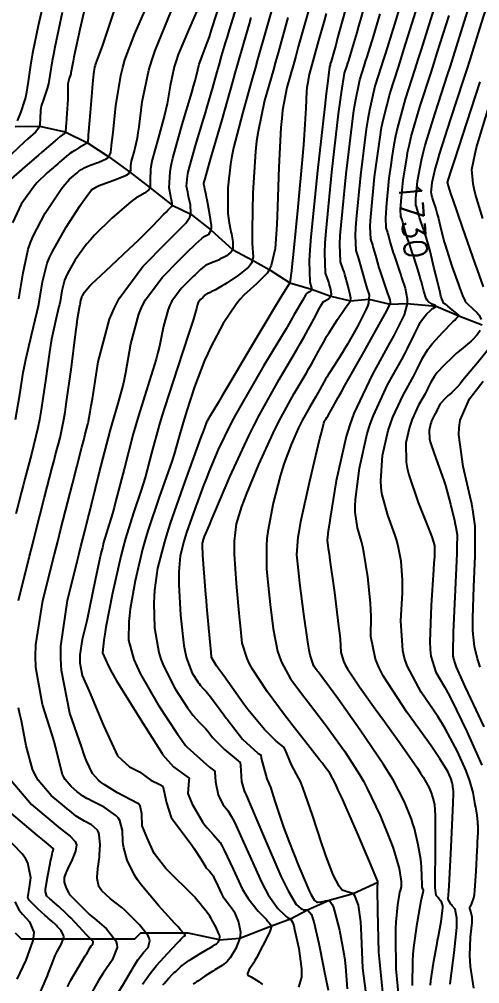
# Model space of a CAD drawing. Header units: metres. Extents: x 837117 to 838479, y 1189012 to 1191015.
# Drawn here: x 838008.6 to 838085.9, y 1190165.6 to 1190327.7 of the extents above; entities that cross this region are included whole.
import ezdxf

# ---------------------------------------------------------------- set-up
doc = ezdxf.new("R2010")
doc.units = ezdxf.units.M
doc.header["$LTSCALE"] = 0.3
for name, color, linetype in [('COTAS 10', 1, 'Continuous'), ('COTAS INT', 252, 'Continuous'), ('DRENAJE', 5, 'Continuous')]:
    doc.layers.add(name, color=color, linetype=linetype)
doc.styles.get("Standard").update_dxf_attribs({"font": 'simplex.shx'})

msp = doc.modelspace()

# ---------------------------------------------------------------- linework, layer by layer
at = {"layer": 'COTAS 10'}
for points in [[(838067.15, 1190161.8), (838066.31, 1190168.2), (838066.09, 1190173.73), (838066.02, 1190174.95), (838065.93, 1190176.03), (838065.55, 1190178.8), (838065.03, 1190180.28), (838064.84, 1190180.55), (838064.65, 1190180.76), (838063.8, 1190180.99), (838062.84, 1190181.34), (838062.57, 1190181.62), (838062.3, 1190181.98), (838061.3, 1190183.93), (838060.15, 1190186.97), (838059.79, 1190188.01), (838059.41, 1190189.14), (838057.86, 1190193.95), (838056.23, 1190198.57), (838055.8, 1190199.58), (838055.55, 1190200.11), (838054.29, 1190202.41), (838053.23, 1190204.98), (838053.04, 1190205.37), (838051.72, 1190206.36), (838049.75, 1190208.34), (838046.95, 1190211.71), (838046.3, 1190212.61), (838042.91, 1190217.33), (838042.26, 1190218.26), (838041.73, 1190219.02), (838040.88, 1190220.41), (838040.78, 1190221.38), (838040.74, 1190221.87), (838040.68, 1190222.46), (838040.41, 1190225.41), (838040.1, 1190229.01), (838040.01, 1190230.01), (838039.93, 1190231.01), (838039.64, 1190234.64), (838039.43, 1190237.62), (838039.39, 1190238.21), (838039.37, 1190238.71), (838039.36, 1190239.64), (838039.45, 1190239.99), (838039.48, 1190240.11), (838039.52, 1190240.24), (838039.71, 1190240.78), (838040.5, 1190242.69), (838040.92, 1190243.67), (838041.43, 1190244.86), (838043.97, 1190250.78), (838047.12, 1190257.68), (838048.02, 1190259.48), (838048.92, 1190261.23), (838052.23, 1190267.14), (838055.17, 1190272.09), (838055.83, 1190273.24), (838056.43, 1190274.29), (838058.05, 1190277.27), (838059.03, 1190279.15), (838059.22, 1190279.51), (838059.38, 1190279.8), (838059.68, 1190280.26), (838059.86, 1190280.33), (838059.94, 1190280.37), (838060.04, 1190280.42), (838060.52, 1190280.69), (838060.93, 1190281.14), (838060.99, 1190281.3), (838061.02, 1190281.47), (838060.94, 1190282.25), (838060.66, 1190283.21), (838060.56, 1190283.5), (838060.46, 1190283.81), (838060.02, 1190285.03), (838059.89, 1190288.42), (838059.97, 1190290.1), (838060.12, 1190292.09), (838061.08, 1190301.96), (838062.22, 1190311.79), (838062.47, 1190313.76), (838062.68, 1190315.4), (838063.23, 1190318.61), (838063.65, 1190319.9), (838063.78, 1190320.32), (838063.92, 1190320.77), (838064.51, 1190322.67), (838065.34, 1190325.47), (838065.63, 1190326.5), (838065.95, 1190327.64), (838067.33, 1190332.67)], [(838012.78, 1190331.25), (838011.74, 1190326.58), (838010.8, 1190322.01), (838010.6, 1190320.95), (838010.44, 1190319.98), (838010.04, 1190317.23), (838009.72, 1190315.12), (838009.59, 1190314.56), (838009.45, 1190314.01), (838008.8, 1190312.11), (838008.2, 1190310.62)], [(838051.2, 1190330.09), (838049.99, 1190325.8), (838048.62, 1190320.9), (838048.2, 1190319.42), (838047.77, 1190317.88), (838046.06, 1190311.86), (838044.57, 1190306.07), (838044.28, 1190304.66), (838044.04, 1190303.35), (838043.61, 1190299.33), (838043.59, 1190296.33), (838043.6, 1190295.66), (838043.63, 1190295.06), (838043.81, 1190293.47), (838044.07, 1190292.3), (838044.13, 1190291.96), (838044.2, 1190291.61), (838044.45, 1190290.3), (838044.43, 1190289.11), (838044.33, 1190288.83), (838044.19, 1190288.58), (838043.34, 1190287.86), (838042.29, 1190287.34), (838042.02, 1190287.22), (838041.75, 1190287.11), (838040.87, 1190286.77), (838040.08, 1190286.43), (838039.88, 1190286.31), (838039.68, 1190286.18), (838038.99, 1190285.63), (838038.1, 1190284.76), (838037.77, 1190284.43), (838037.41, 1190284.07), (838035.79, 1190282.42), (838034.21, 1190280.3), (838033.87, 1190279.63), (838033.57, 1190278.93), (838032.82, 1190276.1), (838032.12, 1190272.72), (838031.85, 1190271.66), (838031.55, 1190270.55), (838030.16, 1190266.1), (838028.57, 1190261.05), (838028.14, 1190259.55), (838027.7, 1190258.01), (838026.16, 1190252.1), (838024.8, 1190246.8), (838024.49, 1190245.65), (838024.21, 1190244.63), (838023.43, 1190242.1), (838022.74, 1190239.77), (838022.52, 1190238.88), (838022.29, 1190237.89), (838021.33, 1190233.43), (838020.36, 1190228.77), (838020.12, 1190227.65), (838019.89, 1190226.6), (838019.14, 1190223.43), (838018.74, 1190220.87), (838018.72, 1190220.21), (838018.74, 1190219.56), (838019.14, 1190217.39), (838020.3, 1190214.79), (838020.32, 1190214.75), (838022.71, 1190208.99), (838025.06, 1190203.9), (838027.11, 1190202.08), (838028.74, 1190201.2), (838030.66, 1190199.84), (838032.17, 1190199.11), (838032.7, 1190198.78), (838032.83, 1190198.06), (838033.29, 1190196.02), (838034.07, 1190193.55), (838034.43, 1190193.07), (838036.9, 1190189.8), (838037.43, 1190189.06), (838037.9, 1190188.39), (838039.06, 1190186.58), (838039.73, 1190185.46), (838039.89, 1190185.22), (838040.05, 1190185.01), (838040.52, 1190184.52), (838040.98, 1190183.97), (838041.12, 1190183.72), (838041.28, 1190183.44), (838041.9, 1190182.07), (838042.59, 1190180.62), (838042.79, 1190180.28), (838042.98, 1190179.97), (838043.7, 1190179.06), (838044.4, 1190178.14), (838044.59, 1190177.82), (838044.78, 1190177.47), (838045.41, 1190175.97), (838045.71, 1190174.26), (838045.69, 1190173.78), (838045.61, 1190173.29), (838044.93, 1190171.5), (838043.98, 1190169.96), (838043.73, 1190169.63), (838043.48, 1190169.34), (838042.63, 1190168.65), (838041.7, 1190168.12), (838041.4, 1190167.93), (838041.08, 1190167.73), (838039.76, 1190166.86), (838038.58, 1190166.05), (838038.35, 1190165.9), (838038.15, 1190165.76), (838037.77, 1190165.51)], [(838007.92, 1190260.45), (838008.63, 1190264.61), (838009.21, 1190268.33), (838009.42, 1190269.41), (838009.64, 1190270.5), (838010.61, 1190274.61), (838011.56, 1190278.55), (838011.77, 1190279.54), (838011.96, 1190280.49), (838012.44, 1190283.56), (838013.26, 1190286.67), (838013.66, 1190287.64), (838014.13, 1190288.66), (838016.44, 1190292.74), (838018.79, 1190296.37), (838019.29, 1190297.11), (838019.72, 1190297.73), (838020.72, 1190299), (838021.63, 1190299.57), (838022.01, 1190299.74), (838022.44, 1190299.92), (838024.44, 1190300.63), (838026.31, 1190301.36), (838026.65, 1190301.54), (838026.93, 1190301.73), (838027.3, 1190302.34), (838027.32, 1190303.15), (838027.37, 1190303.46), (838027.44, 1190303.81), (838027.86, 1190305.36), (838028.4, 1190307.74), (838028.55, 1190308.62), (838028.7, 1190309.58), (838029.24, 1190313.82), (838030.32, 1190319.12), (838030.81, 1190320.75), (838031.38, 1190322.45), (838034.14, 1190329.17)], [(838080.97, 1190165.53), (838081.09, 1190166.48), (838081.65, 1190170.82), (838082.06, 1190175.04), (838082.09, 1190175.9), (838082.09, 1190176.62), (838081.78, 1190178.13), (838081.3, 1190178.72), (838081.19, 1190178.85), (838081.1, 1190178.98), (838080.83, 1190179.37), (838080.68, 1190179.64), (838080.66, 1190179.69), (838080.64, 1190179.74), (838080.65, 1190179.85), (838080.76, 1190181.22), (838080.81, 1190182.06), (838080.86, 1190183.1), (838081.12, 1190188.55), (838081.47, 1190195.99), (838081.54, 1190197.55), (838081.54, 1190197.85), (838081.54, 1190197.94), (838081.53, 1190198.02), (838081.49, 1190198.34), (838081.44, 1190198.71), (838081.42, 1190198.81), (838081.4, 1190198.93), (838081.31, 1190199.38), (838081.15, 1190199.97), (838081.08, 1190200.16), (838080.99, 1190200.37), (838080.6, 1190201.26), (838079.25, 1190203.39), (838078.57, 1190204.39), (838077.75, 1190205.56), (838073.67, 1190211.26), (838069.73, 1190217.37), (838069, 1190218.81), (838068.43, 1190220.13), (838067.64, 1190223.97), (838067.7, 1190227.39), (838067.66, 1190228.45), (838067.59, 1190229.56), (838067.12, 1190233.97), (838066.46, 1190238.11), (838066.28, 1190239.05), (838066.09, 1190239.9), (838065.39, 1190242.24), (838065, 1190244.84), (838065.01, 1190245.86), (838065.07, 1190247), (838065.71, 1190252.24), (838067.03, 1190258.08), (838067.52, 1190259.62), (838068.06, 1190261.11), (838070.46, 1190266.23), (838072.82, 1190270.5), (838073.33, 1190271.47), (838073.79, 1190272.34), (838074.95, 1190274.74), (838075.73, 1190276.34), (838075.95, 1190276.73), (838076.17, 1190277.08), (838077, 1190278.12), (838077.74, 1190278.82), (838077.91, 1190278.97), (838078.07, 1190279.09), (838078.5, 1190279.34), (838078.62, 1190279.46), (838078.57, 1190279.51), (838078.5, 1190279.56), (838077.94, 1190279.78), (838077.26, 1190280.26), (838077.1, 1190280.48), (838076.95, 1190280.74), (838076.53, 1190281.99), (838076.13, 1190283.56), (838076, 1190284.02), (838075.87, 1190284.5), (838075.48, 1190285.77), (838075.31, 1190286.33), (838074.74, 1190288.08), (838074.6, 1190288.5), (838074.47, 1190288.9), (838074.05, 1190290.11), (838073.71, 1190291.13), (838073.62, 1190291.41), (838073.53, 1190291.69), (838073.25, 1190292.67), (838073.01, 1190293.55), (838072.94, 1190293.76), (838072.88, 1190293.95), (838072.69, 1190294.52), (838072.64, 1190295.76), (838072.67, 1190296.38), (838072.72, 1190297.11), (838073.08, 1190300.72), (838073.72, 1190304.69), (838073.81, 1190305.28), (838074.11, 1190306.62), (838074.44, 1190307.98), (838075.95, 1190313.15), (838077.77, 1190318.74), (838078.29, 1190320.37), (838078.81, 1190322.03), (838080.78, 1190328.32)], [(838016.64, 1190165.07), (838016.92, 1190165.64), (838017.22, 1190166.22), (838018.49, 1190168.41), (838019.66, 1190170.28), (838019.9, 1190170.66), (838020.09, 1190170.99), (838020.5, 1190171.67), (838020.66, 1190171.95), (838020.71, 1190172.02), (838020.75, 1190172.1), (838020.92, 1190172.33), (838021, 1190172.55), (838020.99, 1190172.61), (838020.98, 1190172.67), (838020.82, 1190172.88), (838020.33, 1190173.35), (838020.11, 1190173.58), (838019.85, 1190173.85), (838018.62, 1190175.17), (838017.2, 1190176.67), (838016.82, 1190177.04), (838016.45, 1190177.4), (838015.19, 1190178.57), (838014.14, 1190179.49), (838013.91, 1190179.69), (838013.71, 1190179.87), (838013.18, 1190180.34), (838012.98, 1190181.07), (838012.98, 1190181.42), (838013.01, 1190181.83), (838013.34, 1190183.81), (838013.75, 1190185.81), (838013.83, 1190186.23), (838013.91, 1190186.58), (838014.07, 1190187.36), (838014.15, 1190187.69), (838014.17, 1190187.76), (838014.19, 1190187.82), (838014.23, 1190187.95), (838014.26, 1190188.01), (838014.28, 1190188.06), (838014.31, 1190188.14), (838014.33, 1190188.22), (838014.32, 1190188.24), (838014.31, 1190188.26), (838014.25, 1190188.32), (838013.13, 1190189.26), (838012.45, 1190189.83), (838011.62, 1190190.54), (838007.28, 1190194.2)]]:
    msp.add_lwpolyline(points, dxfattribs=at)
at = {"layer": 'COTAS INT'}
for points in [[(838025.14, 1190331.11), (838023.22, 1190325.34), (838022.82, 1190324.16), (838022.48, 1190323.17), (838021.71, 1190321.11), (838021.36, 1190320.18), (838021.29, 1190319.91), (838021.22, 1190319.62), (838021.04, 1190318.52), (838020.87, 1190316.82), (838020.81, 1190316.15), (838020.75, 1190315.4), (838020.47, 1190311.99), (838020.21, 1190308.8), (838020.16, 1190308.19), (838020.12, 1190307.7), (838020.05, 1190306.92), (838019.84, 1190306.8), (838019.71, 1190306.72), (838019.56, 1190306.63), (838018.74, 1190306.16), (838017.87, 1190305.64), (838017.68, 1190305.52), (838017.51, 1190305.41), (838017.07, 1190305.11), (838016.74, 1190304.84), (838016.63, 1190304.75), (838016.52, 1190304.66), (838016.07, 1190304.27), (838015.34, 1190303.64), (838015.05, 1190303.4), (838014.72, 1190303.12), (838013.25, 1190301.86), (838011.53, 1190300.17), (838011.06, 1190299.62), (838010.59, 1190299.03), (838008.9, 1190296.62), (838007.43, 1190293.48)], [(838008.41, 1190230), (838010.27, 1190237.43), (838010.76, 1190239.34), (838011.23, 1190241.19), (838012.8, 1190247.35), (838014.1, 1190252.38), (838014.4, 1190253.52), (838014.67, 1190254.55), (838015.42, 1190257.35), (838016.05, 1190260.43), (838016.25, 1190261.65), (838016.46, 1190263.01), (838017.31, 1190269.24), (838018.07, 1190275.17), (838018.23, 1190276.35), (838018.37, 1190277.34), (838018.67, 1190279.24), (838018.81, 1190279.79), (838018.83, 1190279.94), (838018.86, 1190280.07), (838018.93, 1190280.5), (838019.05, 1190280.94), (838019.1, 1190281.08), (838019.17, 1190281.23), (838019.5, 1190281.8), (838020.43, 1190282.87), (838020.88, 1190283.32), (838021.42, 1190283.85), (838024.04, 1190286.3), (838027.03, 1190289.08), (838027.79, 1190289.82), (838028.53, 1190290.53), (838030.99, 1190292.99), (838032.85, 1190294.9), (838033.23, 1190295.28), (838033.54, 1190295.59), (838034.12, 1190296.19), (838034.25, 1190296.37), (838034.27, 1190296.43), (838034.28, 1190296.5), (838034.27, 1190296.75), (838034.16, 1190297.32), (838034.1, 1190297.58), (838034.05, 1190297.89), (838033.77, 1190299.35), (838033.9, 1190302.05), (838034.1, 1190303.12), (838034.37, 1190304.35), (838035.91, 1190309.97), (838037.53, 1190315.37), (838037.85, 1190316.46), (838038.11, 1190317.36), (838038.56, 1190319.17), (838038.72, 1190319.92), (838038.79, 1190320.16), (838038.88, 1190320.42), (838039.32, 1190321.47), (838040.16, 1190323.71), (838040.5, 1190324.71), (838040.88, 1190325.88), (838042.66, 1190331.47)], [(838029.25, 1190165.54), (838030.7, 1190167.53), (838031.15, 1190168.09), (838031.62, 1190168.66), (838033.51, 1190170.77), (838035.16, 1190172.49), (838035.47, 1190172.83), (838035.73, 1190173.1), (838036.16, 1190173.54), (838036.21, 1190173.58), (838036.23, 1190173.59), (838036.26, 1190173.61), (838036.35, 1190173.67), (838036.43, 1190173.74), (838036.43, 1190173.76), (838036.44, 1190173.78), (838036.4, 1190173.87), (838035.67, 1190174.68), (838035.24, 1190175.15), (838034.71, 1190175.74), (838031.94, 1190178.78), (838029.04, 1190182.23), (838028.43, 1190183.07), (838027.9, 1190183.87), (838026.68, 1190186.37), (838026.14, 1190188.47), (838026.04, 1190189.02), (838025.97, 1190189.56), (838025.91, 1190191.38), (838025.48, 1190193.03), (838025.19, 1190193.46), (838024.81, 1190193.87), (838022.8, 1190195.25), (838020.71, 1190196.33), (838020.28, 1190196.55), (838019.92, 1190196.75), (838019.16, 1190197.19), (838018.67, 1190197.58), (838018.47, 1190197.74), (838018.25, 1190197.92), (838017.26, 1190198.75), (838016.26, 1190199.93), (838016.04, 1190200.32), (838015.85, 1190200.75), (838015.36, 1190202.53), (838014.72, 1190205.27), (838014.43, 1190206.3), (838014.1, 1190207.44), (838012.49, 1190212.53), (838011.33, 1190218.77), (838011.28, 1190220.63), (838011.34, 1190222.56), (838012.54, 1190230), (838014.49, 1190237.78), (838015.03, 1190239.91), (838015.57, 1190242.03), (838017.52, 1190249.64), (838019.09, 1190255.77), (838019.4, 1190256.96), (838019.65, 1190257.94), (838020.09, 1190259.64), (838020.15, 1190259.89), (838020.17, 1190259.94), (838020.18, 1190260), (838020.22, 1190260.13), (838020.49, 1190261.73), (838020.65, 1190262.7), (838020.84, 1190263.9), (838021.82, 1190270.13), (838023.71, 1190277.29), (838024.48, 1190279.07), (838025.34, 1190280.76), (838029.34, 1190286.13), (838033.29, 1190290.17), (838034.13, 1190291.02), (838034.85, 1190291.75), (838036.54, 1190293.41), (838037.24, 1190294.43), (838037.34, 1190294.75), (838037.41, 1190295.1), (838037.33, 1190296.51), (838037.02, 1190297.92), (838036.95, 1190298.27), (838036.88, 1190298.6), (838036.68, 1190299.65), (838036.81, 1190301.3), (838036.95, 1190302), (838037.14, 1190302.82), (838038.23, 1190306.66), (838039.51, 1190310.9), (838039.83, 1190311.97), (838040.13, 1190312.98), (838041.08, 1190316.24), (838041.82, 1190318.84), (838041.98, 1190319.43), (838042.14, 1190319.97), (838042.56, 1190321.49), (838043.23, 1190323.73), (838043.54, 1190324.73), (838043.89, 1190325.9), (838045.63, 1190331.49)], [(838073.08, 1190331.68), (838071.62, 1190326.87), (838070.1, 1190322), (838069.73, 1190320.82), (838069.39, 1190319.73), (838068.32, 1190316.43), (838067.39, 1190312.43), (838067.12, 1190310.9), (838066.86, 1190309.19), (838065.88, 1190301.47), (838065.16, 1190294.1), (838065.05, 1190292.61), (838064.99, 1190291.36), (838065.09, 1190288.83), (838065.48, 1190287.66), (838065.61, 1190287.26), (838065.73, 1190286.84), (838066.23, 1190285.05), (838066.73, 1190283.28), (838066.85, 1190282.86), (838066.96, 1190282.48), (838067.33, 1190281.36), (838067.23, 1190279.99), (838067.05, 1190279.44), (838066.81, 1190278.83), (838065.41, 1190276.04), (838063.7, 1190273.06), (838063.28, 1190272.34), (838062.86, 1190271.66), (838061.54, 1190269.57), (838060.48, 1190267.93), (838060.24, 1190267.54), (838060.01, 1190267.18), (838059.4, 1190266.08), (838058.8, 1190264.97), (838058.58, 1190264.59), (838058.35, 1190264.19), (838057.32, 1190262.46), (838056.15, 1190260.35), (838055.82, 1190259.7), (838055.49, 1190259.03), (838054.28, 1190256.35), (838053.06, 1190253.08), (838052.72, 1190252.03), (838052.39, 1190250.92), (838051.2, 1190246.35), (838050.32, 1190241.63), (838050.18, 1190240.41), (838050.08, 1190239.23), (838050.12, 1190235.27), (838050.49, 1190231.49), (838050.6, 1190230.41), (838050.72, 1190229.32), (838051.2, 1190225.27), (838051.97, 1190221.47), (838052.27, 1190220.53), (838052.6, 1190219.64), (838054.15, 1190216.85), (838055.87, 1190214.52), (838056.31, 1190213.92), (838056.75, 1190213.35), (838058.22, 1190211.47), (838059.84, 1190209.36), (838060.37, 1190208.64), (838060.94, 1190207.87), (838063.28, 1190204.62), (838065.75, 1190200.77), (838066.4, 1190199.62), (838067.03, 1190198.44), (838069.2, 1190193.87), (838070.95, 1190189.58), (838071.32, 1190188.57), (838071.64, 1190187.65), (838072.37, 1190184.96), (838072.68, 1190183.17), (838072.73, 1190182.8), (838072.76, 1190182.5), (838072.73, 1190181.88), (838072.55, 1190181.27), (838072.48, 1190180.98), (838072.41, 1190180.62), (838072.09, 1190178.89), (838071.82, 1190175.96), (838071.79, 1190174.86), (838071.77, 1190173.62), (838071.83, 1190168.11), (838072.38, 1190162.26)], [(838084.94, 1190164.86), (838084.39, 1190168.49), (838084.31, 1190169.43), (838084.27, 1190170.34), (838084.41, 1190173.41), (838084.64, 1190175.82), (838084.66, 1190176.33), (838084.65, 1190176.77), (838084.45, 1190177.75), (838084.27, 1190178.26), (838084.27, 1190178.39), (838084.3, 1190178.51), (838084.57, 1190178.94), (838084.95, 1190180.04), (838085.04, 1190180.59), (838085.12, 1190181.26), (838085.35, 1190184.54), (838085.51, 1190187.97), (838085.54, 1190188.71), (838085.57, 1190189.37), (838085.65, 1190191.02), (838085.65, 1190192.12), (838085.64, 1190192.43), (838085.61, 1190192.75), (838085.48, 1190193.93), (838085.26, 1190195.25), (838085.19, 1190195.66), (838085.12, 1190196.08), (838084.81, 1190197.74), (838084.21, 1190199.87), (838083.94, 1190200.59), (838083.64, 1190201.36), (838082.19, 1190204.62), (838080.21, 1190208.36), (838079.58, 1190209.43), (838078.9, 1190210.53), (838076.11, 1190214.62), (838073.73, 1190219.02), (838073.31, 1190220.3), (838072.99, 1190221.62), (838072.7, 1190226.6), (838072.94, 1190231.27), (838072.96, 1190232.4), (838072.95, 1190233.44), (838072.73, 1190236.6), (838072.17, 1190239.41), (838071.94, 1190240.24), (838071.68, 1190241.09), (838070.49, 1190244.36), (838069.51, 1190247.97), (838069.39, 1190249.04), (838069.32, 1190250.14), (838069.62, 1190254.36), (838070.57, 1190258.6), (838070.93, 1190259.72), (838071.32, 1190260.81), (838073.07, 1190264.52), (838074.78, 1190267.63), (838075.15, 1190268.33), (838075.49, 1190268.97), (838076.33, 1190270.71), (838077.19, 1190272.18), (838077.53, 1190272.64), (838077.92, 1190273.12), (838079.71, 1190275.09), (838081.41, 1190276.81), (838081.73, 1190277.14), (838082, 1190277.41), (838082.45, 1190277.84), (838082.31, 1190278), (838082.2, 1190278.1), (838082.07, 1190278.22), (838081.33, 1190278.85), (838080.55, 1190279.49), (838080.39, 1190279.61), (838080.24, 1190279.72), (838079.89, 1190279.93), (838079.56, 1190280.71), (838079.42, 1190281.17), (838079.26, 1190281.75), (838078.54, 1190284.74), (838078.23, 1190286.03), (838077.77, 1190287.96), (838077.59, 1190288.69), (838077.42, 1190289.34), (838076.93, 1190291.07), (838076.56, 1190292.21), (838076.47, 1190292.49), (838076.39, 1190292.75), (838076.12, 1190293.54), (838075.89, 1190294.21), (838075.83, 1190294.39), (838075.78, 1190294.57), (838075.59, 1190295.21), (838075.43, 1190295.78), (838075.39, 1190295.92), (838075.35, 1190296.05), (838075.22, 1190296.42), (838075.19, 1190297.23), (838075.21, 1190297.63), (838075.25, 1190298.11), (838075.48, 1190300.47), (838076.13, 1190303.99), (838076.37, 1190304.94), (838076.44, 1190305.19), (838076.79, 1190306.5), (838078.5, 1190312.06), (838080.48, 1190318.17), (838081.01, 1190319.82), (838081.54, 1190321.45), (838083.34, 1190327.22), (838084.89, 1190332.19)], [(838019.73, 1190330.34), (838018.71, 1190325.97), (838017.89, 1190322.1), (838017.73, 1190321.31), (838017.59, 1190320.64), (838017.35, 1190319.26), (838017.25, 1190318.67), (838017.21, 1190318.51), (838017.17, 1190318.34), (838016.94, 1190317.71), (838016.75, 1190317.05), (838016.72, 1190316.85), (838016.7, 1190316.65), (838016.71, 1190315.9), (838016.74, 1190314.92), (838016.73, 1190314.58), (838016.72, 1190314.21), (838016.62, 1190312.63), (838016.5, 1190311.07), (838016.47, 1190310.71), (838016.44, 1190310.39), (838016.37, 1190309.48), (838016.31, 1190308.9), (838016.28, 1190308.79), (838016.26, 1190308.69), (838016.16, 1190308.5), (838015.98, 1190308.38), (838015.91, 1190308.32), (838015.83, 1190308.26), (838015.44, 1190307.96), (838014.92, 1190307.54), (838014.75, 1190307.4), (838014.58, 1190307.25), (838013.87, 1190306.65), (838012.73, 1190305.68), (838012.28, 1190305.29), (838011.78, 1190304.86), (838009.47, 1190302.9), (838007.14, 1190300.79)], [(838039.12, 1190330.72), (838037.14, 1190326.22), (838035.28, 1190321.77), (838034.9, 1190320.68), (838034.58, 1190319.66), (838033.9, 1190316.5), (838033.4, 1190313.47), (838033.2, 1190312.53), (838032.97, 1190311.56), (838031.89, 1190307.66), (838030.91, 1190304.04), (838030.75, 1190303.24), (838030.63, 1190302.51), (838030.58, 1190300.62), (838030.58, 1190299.47), (838030.49, 1190299.23), (838030.36, 1190299.01), (838029.59, 1190298.48), (838028.13, 1190297.63), (838027.57, 1190297.21), (838026.95, 1190296.72), (838024.14, 1190294.26), (838021.22, 1190291.39), (838020.53, 1190290.62), (838019.88, 1190289.87), (838017.97, 1190287.27), (838016.65, 1190284.94), (838016.38, 1190284.36), (838016.15, 1190283.81), (838015.69, 1190282.03), (838015.41, 1190280.28), (838015.3, 1190279.74), (838015.18, 1190279.17), (838014.64, 1190276.92), (838014, 1190273.92), (838013.82, 1190272.88), (838013.64, 1190271.75), (838012.97, 1190266.92), (838012.19, 1190261.73), (838011.94, 1190260.37), (838011.68, 1190259.05), (838010.62, 1190254.57), (838009.5, 1190250.45), (838009.21, 1190249.35), (838008.93, 1190248.28), (838007.96, 1190244.57)], [(838057.31, 1190329.72), (838055.44, 1190323.02), (838055.02, 1190321.49), (838054.62, 1190320.09), (838053.53, 1190316.23), (838052.81, 1190312.38), (838052.66, 1190310.99), (838052.52, 1190309.47), (838052.19, 1190302.84), (838051.97, 1190296.16), (838051.9, 1190294.61), (838051.83, 1190293.19), (838051.54, 1190289.16), (838050.87, 1190286.32), (838050.56, 1190285.65), (838050.2, 1190285.03), (838048.42, 1190283.23), (838046.27, 1190281.32), (838045.67, 1190280.63), (838045.06, 1190279.87), (838042.85, 1190276.57), (838040.75, 1190272.65), (838040.22, 1190271.5), (838039.71, 1190270.33), (838038.03, 1190265.89), (838036.68, 1190261.78), (838036.38, 1190260.82), (838036.11, 1190259.93), (838035.4, 1190257.38), (838034.58, 1190254.59), (838034.24, 1190253.56), (838033.85, 1190252.42), (838032.06, 1190247.38), (838030.16, 1190241.71), (838029.71, 1190240.18), (838029.28, 1190238.66), (838028.02, 1190233.33), (838027.21, 1190228.62), (838027.07, 1190227.5), (838026.97, 1190226.46), (838026.92, 1190223.33), (838027.81, 1190220.08), (838028.3, 1190218.96), (838028.89, 1190217.73), (838031.91, 1190212.49), (838035.13, 1190207.56), (838035.85, 1190206.54), (838036.49, 1190205.66), (838036.77, 1190205.35), (838040.53, 1190202.01), (838041.45, 1190201.35), (838041.45, 1190201.16), (838041.52, 1190199.51), (838041.98, 1190197.34), (838042.74, 1190195.74), (838043.62, 1190194.69), (838044.16, 1190193.78), (838044.74, 1190192.73), (838047.05, 1190187.68), (838049.34, 1190182.57), (838049.89, 1190181.48), (838050.41, 1190180.52), (838052.01, 1190178.23), (838053.18, 1190177.12), (838053.42, 1190176.92), (838053.64, 1190176.76), (838054.15, 1190176.54), (838054.53, 1190175.82), (838054.67, 1190175.34), (838054.83, 1190174.73), (838055.51, 1190171.54), (838055.98, 1190168.11), (838056, 1190167.36), (838055.97, 1190166.7), (838055.5, 1190165.01)], [(838063.7, 1190330.57), (838062.06, 1190324.54), (838061.73, 1190323.35), (838061.46, 1190322.37), (838060.96, 1190320.57), (838060.83, 1190320.17), (838060.8, 1190320.07), (838060.78, 1190319.98), (838060.69, 1190319.71), (838060.33, 1190316.88), (838060.14, 1190315.18), (838059.9, 1190313.09), (838058.69, 1190302.21), (838057.58, 1190291.14), (838057.4, 1190288.93), (838057.29, 1190287.08), (838057.36, 1190283.48), (838057.64, 1190282.5), (838057.66, 1190282.31), (838057.65, 1190282.16), (838057.4, 1190281.9), (838056.95, 1190281.66), (838056.82, 1190281.52), (838056.68, 1190281.34), (838056.13, 1190280.42), (838054.78, 1190278.05), (838054.14, 1190276.96), (838053.39, 1190275.68), (838049.68, 1190269.48), (838045.78, 1190262.8), (838044.91, 1190261.22), (838044.12, 1190259.74), (838041.99, 1190255.38), (838040.44, 1190251.64), (838040.01, 1190250.57), (838039.58, 1190249.48), (838038.04, 1190245.38), (838036.73, 1190241.61), (838036.44, 1190240.73), (838036.19, 1190239.91), (838035.58, 1190237.54), (838035.35, 1190234.83), (838035.35, 1190233.81), (838035.37, 1190232.67), (838035.66, 1190227.54), (838036.24, 1190222.45), (838036.44, 1190221.33), (838036.67, 1190220.34), (838037.63, 1190217.8), (838038.57, 1190216.35), (838038.78, 1190216.05), (838038.97, 1190215.79), (838039.47, 1190215.23), (838040.01, 1190214.67), (838040.21, 1190214.41), (838040.45, 1190214.12), (838041.52, 1190212.7), (838042.91, 1190210.81), (838043.35, 1190210.22), (838043.47, 1190210.06), (838046.06, 1190206.69), (838048.63, 1190204.38), (838049.15, 1190204.05), (838049.22, 1190203.53), (838050.14, 1190200.04), (838050.75, 1190198.64), (838051.53, 1190196.31), (838052.98, 1190191.93), (838053.4, 1190190.74), (838053.84, 1190189.55), (838055.51, 1190185.33), (838056.98, 1190181.91), (838057.28, 1190181.23), (838057.55, 1190180.67), (838058.15, 1190179.59), (838058.52, 1190179.36), (838058.64, 1190179.32), (838058.77, 1190179.31), (838059.3, 1190179.35), (838059.86, 1190179.48), (838060.01, 1190179.51), (838060.15, 1190179.54), (838060.62, 1190179.64), (838061.16, 1190178.91), (838061.34, 1190178.43), (838061.53, 1190177.82), (838062.35, 1190174.6), (838063.11, 1190170.64), (838063.26, 1190169.56), (838063.39, 1190168.5), (838063.64, 1190164.73)], [(838078.22, 1190329.43), (838076.09, 1190322.61), (838075.56, 1190320.92), (838075.05, 1190319.32), (838073.41, 1190314.24), (838072.09, 1190309.47), (838071.78, 1190308.05), (838071.5, 1190306.59), (838071.19, 1190304.46), (838071, 1190303.16), (838070.68, 1190300.97), (838070.2, 1190296.1), (838070.13, 1190295.12), (838070.09, 1190294.3), (838070.16, 1190292.63), (838070.42, 1190291.85), (838070.5, 1190291.59), (838070.58, 1190291.31), (838070.91, 1190290.13), (838071.29, 1190288.81), (838071.41, 1190288.43), (838071.53, 1190288.06), (838071.99, 1190286.68), (838072.51, 1190285.19), (838072.66, 1190284.74), (838072.81, 1190284.28), (838073.39, 1190282.51), (838073.73, 1190280.68), (838073.73, 1190280.19), (838073.69, 1190279.7), (838073.23, 1190277.99), (838071.97, 1190275.43), (838071.43, 1190274.41), (838070.8, 1190273.25), (838067.85, 1190267.93), (838064.8, 1190261.42), (838064.11, 1190259.51), (838063.49, 1190257.56), (838061.81, 1190250.12), (838060.82, 1190243.87), (838060.64, 1190242.68), (838060.49, 1190241.71), (838060.28, 1190240.12), (838060.49, 1190238.72), (838060.61, 1190237.86), (838060.76, 1190236.81), (838061.51, 1190231.34), (838062.23, 1190225.68), (838062.36, 1190224.51), (838062.46, 1190223.51), (838062.58, 1190221.34), (838063.02, 1190219.81), (838063.32, 1190219.21), (838063.7, 1190218.54), (838065.73, 1190215.51), (838068.38, 1190211.83), (838069.15, 1190210.76), (838069.93, 1190209.66), (838072.89, 1190205.51), (838075.45, 1190201.81), (838075.98, 1190201.01), (838076.43, 1190200.3), (838077.43, 1190198.54), (838077.87, 1190197.42), (838077.96, 1190197.11), (838078.06, 1190196.81), (838078.31, 1190195.74), (838078.45, 1190193.86), (838078.47, 1190193.04), (838078.47, 1190192.09), (838078.42, 1190187.58), (838078.37, 1190183.24), (838078.38, 1190182.4), (838078.4, 1190181.7), (838078.57, 1190180.48), (838078.84, 1190180.2), (838078.93, 1190180.1), (838079.02, 1190180), (838079.4, 1190179.55), (838079.66, 1190178.7), (838079.67, 1190178.34), (838079.65, 1190177.93), (838079.39, 1190176), (838078.93, 1190173.55), (838078.8, 1190172.81), (838078.66, 1190172.04), (838078.13, 1190169.05), (838077.69, 1190166.11), (838077.61, 1190165.38)], [(838087.29, 1190330.55), (838085.9, 1190326.11), (838084.26, 1190320.88), (838083.74, 1190319.27), (838083.2, 1190317.59), (838081.04, 1190310.97), (838079.14, 1190305.01), (838078.76, 1190303.76), (838078.45, 1190302.68), (838077.88, 1190300.22), (838077.77, 1190299.11), (838077.75, 1190298.89), (838077.74, 1190298.7), (838077.76, 1190298.32), (838077.82, 1190298.14), (838077.83, 1190298.08), (838077.85, 1190298.02), (838077.93, 1190297.75), (838078.02, 1190297.45), (838078.07, 1190297.28), (838078.18, 1190296.97), (838078.3, 1190296.59), (838078.34, 1190296.47), (838078.39, 1190296.34), (838078.56, 1190295.81), (838078.8, 1190294.94), (838078.89, 1190294.59), (838078.99, 1190294.21), (838079.4, 1190292.46), (838079.97, 1190290.26), (838080.17, 1190289.59), (838080.38, 1190288.9), (838081.27, 1190286.2), (838082.14, 1190283.7), (838082.34, 1190283.13), (838082.52, 1190282.63), (838083.02, 1190281.27), (838083.51, 1190280.33), (838083.68, 1190280.08), (838083.88, 1190279.85), (838084.71, 1190279.07), (838085.51, 1190278.35), (838085.68, 1190278.15), (838085.83, 1190277.95), (838086.17, 1190277.22)], [(838015.78, 1190328.84), (838014.55, 1190323), (838014.31, 1190321.77), (838014.1, 1190320.71), (838013.7, 1190318.25), (838013.46, 1190316.84), (838013.37, 1190316.45), (838013.25, 1190316.04), (838012.73, 1190314.56), (838012.25, 1190313.1), (838012.17, 1190312.72), (838012.11, 1190312.35), (838012.08, 1190311.07), (838012.03, 1190309.97), (838011.96, 1190309.7), (838011.86, 1190309.45), (838011.29, 1190308.7), (838009.98, 1190307.58), (838009.42, 1190307.11), (838003.76, 1190301.75)], [(838008.51, 1190280.7), (838009.2, 1190285.09), (838010.07, 1190289.05), (838010.44, 1190290.14), (838010.88, 1190291.22), (838012.93, 1190295.09), (838015.05, 1190298.31), (838015.51, 1190298.98), (838015.93, 1190299.55), (838017.02, 1190300.82), (838017.67, 1190301.38), (838017.81, 1190301.5), (838017.94, 1190301.61), (838018.27, 1190301.88), (838018.46, 1190302.05), (838018.51, 1190302.1), (838018.56, 1190302.14), (838018.71, 1190302.25), (838018.9, 1190302.39), (838018.97, 1190302.43), (838019.06, 1190302.49), (838019.44, 1190302.72), (838020.1, 1190303.02), (838020.35, 1190303.12), (838020.64, 1190303.23), (838021.95, 1190303.67), (838023.18, 1190304.22), (838023.42, 1190304.39), (838023.62, 1190304.57), (838023.97, 1190305.3), (838024.13, 1190306.99), (838024.22, 1190307.77), (838024.32, 1190308.69), (838024.8, 1190313.16), (838025.64, 1190318.25), (838025.96, 1190319.57), (838026.32, 1190320.85), (838027.92, 1190325.14), (838029.65, 1190329.12)], [(838032.69, 1190165.41), (838032.89, 1190165.65), (838033.61, 1190166.48), (838034.39, 1190167.26), (838034.61, 1190167.47), (838034.85, 1190167.69), (838035.73, 1190168.49), (838036.76, 1190169.29), (838037.08, 1190169.52), (838037.42, 1190169.74), (838038.79, 1190170.57), (838040.03, 1190171.29), (838040.29, 1190171.45), (838040.52, 1190171.59), (838041.07, 1190171.93), (838041.36, 1190172.12), (838041.43, 1190172.16), (838041.5, 1190172.21), (838041.71, 1190172.32), (838041.89, 1190172.48), (838041.95, 1190172.54), (838042, 1190172.61), (838042.21, 1190172.96), (838042.25, 1190173.54), (838042.2, 1190173.76), (838042.12, 1190174.01), (838041.59, 1190175.15), (838040.91, 1190176.36), (838040.73, 1190176.66), (838040.56, 1190176.94), (838039.96, 1190177.8), (838039.37, 1190178.55), (838039.19, 1190178.77), (838039.02, 1190178.98), (838038.34, 1190179.75), (838038.05, 1190180.14), (838033.19, 1190184.98), (838031.22, 1190187.48), (838030.08, 1190190.14), (838029.24, 1190192.12), (838029.17, 1190194.17), (838028.88, 1190195.49), (838028.61, 1190195.82), (838027.17, 1190196.54), (838025.08, 1190197.7), (838022.83, 1190199.09), (838022.33, 1190199.45), (838021.9, 1190199.79), (838020.84, 1190200.91), (838019.86, 1190203.09), (838019.48, 1190204.1), (838019.05, 1190205.3), (838017.08, 1190211.1), (838015.63, 1190218.24), (838015.52, 1190220.27), (838015.54, 1190222.34), (838016.66, 1190230), (838018.3, 1190236.55), (838018.64, 1190237.91), (838018.93, 1190239.07), (838019.58, 1190241.64), (838020.16, 1190243.96), (838020.41, 1190244.96), (838020.7, 1190246.12), (838022.07, 1190251.64), (838023.54, 1190257.38), (838023.89, 1190258.69), (838024.22, 1190259.87), (838025.19, 1190263.12), (838026.02, 1190266.14), (838026.25, 1190267.18), (838026.48, 1190268.31), (838027.32, 1190273.12), (838028.64, 1190278.11), (838029.17, 1190279.35), (838029.78, 1190280.53), (838032.57, 1190284.28), (838035.42, 1190287.18), (838036.06, 1190287.83), (838036.64, 1190288.41), (838038.21, 1190289.94), (838039.26, 1190290.85), (838039.51, 1190291.05), (838039.74, 1190291.21), (838040.44, 1190291.58), (838040.82, 1190292.25), (838040.84, 1190292.6), (838040.84, 1190293.02), (838040.55, 1190295.13), (838040.12, 1190297.31), (838040.03, 1190297.77), (838039.95, 1190298.18), (838039.76, 1190299.11), (838039.66, 1190299.57), (838039.64, 1190299.67), (838039.62, 1190299.75), (838039.58, 1190299.96), (838039.6, 1190300.16), (838039.61, 1190300.25), (838039.64, 1190300.36), (838039.78, 1190300.84), (838040.32, 1190302.72), (838040.6, 1190303.7), (838040.94, 1190304.88), (838042.63, 1190310.79), (838044.45, 1190317.15), (838044.86, 1190318.61), (838045.23, 1190319.94), (838046.28, 1190323.64), (838047.22, 1190326.91), (838047.53, 1190327.96)], [(838053.7, 1190327.95), (838052.05, 1190322.03), (838051.62, 1190320.5), (838051.2, 1190319.01), (838049.79, 1190314.05), (838048.68, 1190308.83), (838048.45, 1190307.19), (838048.26, 1190305.47), (838047.83, 1190298.54), (838047.71, 1190292.33), (838047.71, 1190291.06), (838047.72, 1190289.99), (838047.85, 1190287.75), (838047.6, 1190286.68), (838047.37, 1190286.35), (838047.07, 1190286.01), (838045.38, 1190284.65), (838043.48, 1190283.39), (838043.05, 1190283.11), (838042.65, 1190282.86), (838041.54, 1190282.23), (838040.82, 1190281.86), (838040.66, 1190281.78), (838040.53, 1190281.72), (838040.2, 1190281.58), (838040.02, 1190281.5), (838039.97, 1190281.47), (838039.92, 1190281.44), (838039.76, 1190281.31), (838039.56, 1190281.11), (838039.48, 1190281.04), (838039.39, 1190280.95), (838039.02, 1190280.57), (838038.65, 1190280.07), (838038.57, 1190279.91), (838038.5, 1190279.75), (838038.32, 1190279.09), (838037.77, 1190277.12), (838037.45, 1190276.13), (838037.07, 1190274.95), (838035.13, 1190269.09), (838033.01, 1190262.56), (838032.52, 1190260.96), (838032.07, 1190259.45), (838030.78, 1190254.74), (838029.69, 1190250.7), (838029.37, 1190249.6), (838029.03, 1190248.53), (838027.74, 1190244.74), (838026.39, 1190240.41), (838026.01, 1190238.99), (838025.62, 1190237.48), (838024.24, 1190231.23), (838023.13, 1190225.52), (838022.93, 1190224.34), (838022.77, 1190223.35), (838022.56, 1190221.23), (838023.54, 1190218.98), (838024.14, 1190217.91), (838024.87, 1190216.64), (838028.69, 1190210.4), (838032.55, 1190204.28), (838032.63, 1190204.15), (838034.47, 1190202.08), (838036.32, 1190200.7), (838037.11, 1190200.17), (838037.04, 1190199.77), (838036.91, 1190197.6), (838037.61, 1190195.79), (838037.78, 1190195.49), (838039.37, 1190192.83), (838039.75, 1190192.27), (838040.11, 1190191.78), (838041.22, 1190190.62), (838042.3, 1190189.33), (838042.64, 1190188.75), (838043.01, 1190188.08), (838044.48, 1190184.88), (838046.09, 1190181.47), (838046.55, 1190180.67), (838047.01, 1190179.93), (838048.69, 1190177.8), (838050.08, 1190176.38), (838050.35, 1190176.09), (838050.58, 1190175.84), (838050.97, 1190175.35), (838050.79, 1190174.73), (838050.65, 1190174.4), (838050.47, 1190174.01), (838049.51, 1190172.04), (838048.42, 1190169.96), (838048.16, 1190169.5), (838047.92, 1190169.08), (838047.21, 1190167.99), (838046.9, 1190167.32), (838046.91, 1190167.18), (838046.96, 1190167.06), (838047.51, 1190166.76), (838048.85, 1190165.94), (838049.41, 1190165.49)], [(838060.12, 1190328.65), (838059.83, 1190327.59), (838058.86, 1190324.1), (838058.08, 1190321.27), (838057.9, 1190320.63), (838057.73, 1190320.04), (838057.27, 1190318.41), (838056.97, 1190316.78), (838056.9, 1190316.2), (838056.84, 1190315.56), (838056.71, 1190312.76), (838056.45, 1190308.27), (838056.32, 1190306.56), (838056.16, 1190304.66), (838055.37, 1190296.1), (838054.58, 1190288.14), (838054.42, 1190286.62), (838054.29, 1190285.39), (838054.02, 1190283.4), (838052.97, 1190281.72), (838052.35, 1190280.69), (838051.58, 1190279.41), (838047.6, 1190272.72), (838043.53, 1190265.89), (838042.71, 1190264.51), (838042.03, 1190263.36), (838040.66, 1190261.06), (838040.26, 1190260.39), (838040.11, 1190260.16), (838040.01, 1190259.98), (838039.45, 1190258.43), (838039.09, 1190257.47), (838036.36, 1190249.98), (838033.93, 1190242.99), (838033.4, 1190241.35), (838032.94, 1190239.84), (838031.8, 1190235.44), (838031.28, 1190231.73), (838031.21, 1190230.66), (838031.17, 1190229.56), (838031.29, 1190225.44), (838032.02, 1190221.27), (838032.37, 1190220.14), (838032.78, 1190219.03), (838034.77, 1190215.14), (838036.85, 1190211.96), (838037.32, 1190211.3), (838037.73, 1190210.73), (838038.84, 1190209.48), (838039.83, 1190208.49), (838040.18, 1190208.08), (838040.56, 1190207.62), (838041.03, 1190207.01), (838043.03, 1190204.98), (838045.66, 1190202.8), (838045.73, 1190202.28), (838045.93, 1190199.58), (838046.36, 1190198.05), (838046.77, 1190197.16), (838049.62, 1190190.48), (838052.54, 1190183.71), (838053.17, 1190182.35), (838053.73, 1190181.2), (838055.08, 1190178.91), (838055.88, 1190178.25), (838056.09, 1190178.14), (838056.29, 1190178.05), (838056.97, 1190178.01), (838057.65, 1190177.24), (838057.85, 1190176.7), (838058.07, 1190176.01), (838058.9, 1190172.38), (838059.68, 1190168.4), (838059.86, 1190167.51), (838060.02, 1190166.7), (838060.48, 1190164.54)], [(838069.75, 1190163.05), (838069, 1190170.91), (838068.83, 1190177.83), (838068.8, 1190179.17), (838068.78, 1190180.26), (838068.77, 1190182.11), (838068.8, 1190182.3), (838068.81, 1190182.34), (838068.82, 1190182.37), (838068.84, 1190182.43), (838068.84, 1190182.5), (838068.84, 1190182.53), (838068.83, 1190182.57), (838068.8, 1190182.76), (838068.2, 1190184.25), (838067.84, 1190185.1), (838067.4, 1190186.15), (838065.09, 1190191.53), (838062.68, 1190197.02), (838062.17, 1190198.14), (838061.73, 1190199.08), (838060.72, 1190201.01), (838059.81, 1190202.22), (838059.44, 1190202.7), (838059.01, 1190203.24), (838057.03, 1190205.74), (838054.56, 1190208.89), (838053.84, 1190209.84), (838053.09, 1190210.84), (838050.22, 1190214.73), (838047.76, 1190218.49), (838047.26, 1190219.39), (838046.85, 1190220.24), (838046.04, 1190222.84), (838045.72, 1190225.73), (838045.61, 1190226.76), (838045.5, 1190227.9), (838045.04, 1190232.84), (838044.74, 1190237.79), (838044.73, 1190238.93), (838044.75, 1190239.97), (838045.08, 1190242.88), (838045.98, 1190245.79), (838046.36, 1190246.82), (838046.79, 1190247.96), (838048.83, 1190252.88), (838051.2, 1190258.1), (838051.84, 1190259.42), (838052.49, 1190260.69), (838054.78, 1190264.8), (838056.77, 1190268.17), (838057.23, 1190268.97), (838057.65, 1190269.71), (838058.83, 1190271.88), (838059.88, 1190273.78), (838060.21, 1190274.35), (838060.57, 1190274.94), (838062.02, 1190277.2), (838063.32, 1190279.13), (838063.59, 1190279.51), (838063.81, 1190279.82), (838064.24, 1190280.36), (838064.27, 1190280.81), (838064.22, 1190281.07), (838064.16, 1190281.38), (838063.77, 1190282.98), (838063.26, 1190284.77), (838063.13, 1190285.22), (838063, 1190285.63), (838062.55, 1190286.93), (838062.44, 1190289.89), (838062.51, 1190291.35), (838062.64, 1190293.1), (838063.48, 1190301.71), (838064.54, 1190310.49), (838064.79, 1190312.33), (838065.04, 1190313.92), (838065.78, 1190317.52), (838066.52, 1190319.81), (838066.76, 1190320.57), (838067.01, 1190321.39), (838068.06, 1190324.77), (838069.21, 1190328.57)], [(838074.65, 1190165.3), (838074.71, 1190169.42), (838074.77, 1190170.54), (838074.87, 1190171.67), (838075.41, 1190175.67), (838075.99, 1190178.9), (838076.11, 1190179.54), (838076.21, 1190180.06), (838076.45, 1190181.01), (838076.51, 1190181.21), (838076.51, 1190181.26), (838076.5, 1190181.31), (838076.39, 1190181.48), (838076.27, 1190181.89), (838076.25, 1190182.1), (838076.24, 1190182.34), (838076.23, 1190183.57), (838076.16, 1190185.29), (838076.1, 1190185.86), (838076.02, 1190186.46), (838075.61, 1190188.94), (838074.95, 1190191.7), (838074.71, 1190192.49), (838074.45, 1190193.28), (838073.32, 1190196.2), (838071.39, 1190199.86), (838070.63, 1190201.11), (838069.77, 1190202.47), (838065.84, 1190208.23), (838062.07, 1190213.53), (838061.31, 1190214.59), (838060.68, 1190215.47), (838059.42, 1190217.19), (838058.93, 1190217.81), (838058.79, 1190218), (838058.64, 1190218.2), (838058.08, 1190218.96), (838057.45, 1190220.8), (838057.27, 1190221.67), (838057.08, 1190222.69), (838056.36, 1190227.7), (838055.73, 1190232.91), (838055.59, 1190234.05), (838055.48, 1190235.08), (838055.2, 1190237.7), (838055.43, 1190240.66), (838055.63, 1190241.88), (838055.89, 1190243.28), (838057.32, 1190249.83), (838058.8, 1190256.04), (838059.09, 1190257.24), (838059.32, 1190258.21), (838059.73, 1190259.83), (838059.79, 1190259.95), (838059.8, 1190259.99), (838059.82, 1190260.02), (838059.87, 1190260.12), (838059.92, 1190260.2), (838059.93, 1190260.22), (838059.94, 1190260.24), (838059.97, 1190260.29), (838060, 1190260.34), (838060.01, 1190260.36), (838060.02, 1190260.38), (838060.07, 1190260.46), (838060.24, 1190260.75), (838060.33, 1190260.9), (838060.44, 1190261.08), (838060.96, 1190262.01), (838062.15, 1190264.14), (838062.68, 1190265.07), (838063.29, 1190266.16), (838066.22, 1190271.36), (838069.05, 1190276.39), (838069.6, 1190277.38), (838070.05, 1190278.2), (838070.84, 1190279.67), (838070.93, 1190280), (838070.94, 1190280.09), (838070.94, 1190280.19), (838070.87, 1190280.54), (838070.66, 1190281.18), (838070.56, 1190281.45), (838070.46, 1190281.76), (838069.93, 1190283.25), (838069.35, 1190284.98), (838069.2, 1190285.46), (838069.05, 1190285.93), (838068.57, 1190287.59), (838068.16, 1190289.08), (838068.05, 1190289.43), (838067.95, 1190289.76), (838067.62, 1190290.73), (838067.54, 1190292.83), (838067.59, 1190293.87), (838067.68, 1190295.1), (838068.28, 1190301.22), (838069.18, 1190307.89), (838069.45, 1190309.47), (838069.74, 1190310.95), (838070.86, 1190315.34), (838072.26, 1190319.65), (838072.71, 1190321.08), (838073.19, 1190322.61), (838075.17, 1190328.97)], [(838085.97, 1190317.16), (838083.71, 1190310.25), (838081.68, 1190304.07), (838081.3, 1190302.87), (838080.98, 1190301.9), (838080.48, 1190300.25), (838080.85, 1190298.98), (838081.09, 1190298.25), (838081.39, 1190297.35), (838082.97, 1190292.74), (838084.71, 1190287.75), (838085.12, 1190286.61), (838085.48, 1190285.58), (838086.53, 1190282.74)], [(838086.43, 1190294.22), (838085.2, 1190298.23), (838084.98, 1190299.16), (838084.81, 1190300.01), (838084.63, 1190302.41), (838085.14, 1190305.1), (838085.4, 1190306.12), (838085.72, 1190307.26), (838087.32, 1190312.41)], [(838086.03, 1190275.38), (838085.48, 1190274.67), (838084.71, 1190273.83), (838084.47, 1190273.59), (838084.21, 1190273.36), (838083.17, 1190272.48), (838081.98, 1190271.5), (838081.64, 1190271.18), (838081.28, 1190270.86), (838079.94, 1190269.54), (838078.74, 1190268.24), (838078.49, 1190267.92), (838078.26, 1190267.62), (838077.71, 1190266.68), (838077.18, 1190265.6), (838076.98, 1190265.2), (838076.74, 1190264.76), (838075.67, 1190262.82), (838074.58, 1190260.5), (838074.34, 1190259.83), (838074.12, 1190259.13), (838073.52, 1190256.48), (838073.57, 1190253.27), (838073.76, 1190252.22), (838074.02, 1190251.1), (838075.6, 1190246.48), (838077.28, 1190242.28), (838077.6, 1190241.43), (838077.87, 1190240.71), (838078.34, 1190239.23), (838078.31, 1190237.32), (838078.25, 1190236.34), (838078.18, 1190235.15), (838077.77, 1190229.23), (838077.56, 1190223.11), (838077.62, 1190221.8), (838077.73, 1190220.67), (838078.54, 1190217.98), (838080.04, 1190215.49), (838080.58, 1190214.48), (838081.18, 1190213.32), (838083.79, 1190207.98), (838086.29, 1190202.36)], [(838087.92, 1190272.85), (838085.56, 1190269.97), (838083.12, 1190267.03), (838082.62, 1190266.44), (838082.19, 1190265.94), (838081.26, 1190264.96), (838080.79, 1190264.57), (838080.65, 1190264.45), (838080.51, 1190264.32), (838079.97, 1190263.79), (838079.5, 1190263.27), (838079.4, 1190263.15), (838079.31, 1190263.03), (838079.09, 1190262.66), (838078.88, 1190262.23), (838078.8, 1190262.07), (838078.7, 1190261.89), (838078.28, 1190261.12), (838077.85, 1190260.2), (838077.75, 1190259.93), (838077.66, 1190259.65), (838077.42, 1190258.6), (838077.5, 1190257.19), (838077.61, 1190256.69), (838077.75, 1190256.14), (838078.6, 1190253.76), (838079.64, 1190250.97), (838079.91, 1190250.16), (838080.17, 1190249.33), (838081.04, 1190246.2), (838081.7, 1190243.45), (838081.83, 1190242.85), (838081.94, 1190242.33), (838082.13, 1190241.04), (838082.1, 1190238.95), (838082.06, 1190237.92), (838082.02, 1190236.7), (838081.74, 1190230.65), (838081.49, 1190224.66), (838081.45, 1190223.48), (838081.42, 1190222.5), (838081.44, 1190220.65), (838081.59, 1190220.05), (838081.65, 1190219.86), (838081.71, 1190219.65), (838082, 1190218.79), (838082.91, 1190216.67), (838083.36, 1190215.68), (838083.91, 1190214.51), (838086.6, 1190208.79)], [(838086, 1190218.78), (838085.77, 1190219.51), (838085.57, 1190220.19), (838085.04, 1190222.28), (838084.79, 1190224.9), (838084.77, 1190225.92), (838084.77, 1190227.07), (838084.93, 1190232.28), (838085.14, 1190237.53), (838085.17, 1190238.7), (838085.19, 1190239.75), (838085.16, 1190242.51), (838084.79, 1190245.24), (838084.59, 1190246.27), (838084.35, 1190247.41), (838083.14, 1190252.51), (838082.41, 1190257.82), (838082.47, 1190259.1), (838082.64, 1190260.29), (838084.22, 1190263.89), (838086.49, 1190266.84)], [(838024.98, 1190163.72), (838026.13, 1190165.67), (838027.31, 1190167.68), (838027.58, 1190168.13), (838027.83, 1190168.53), (838028.5, 1190169.6), (838029.08, 1190170.4), (838029.26, 1190170.62), (838029.45, 1190170.85), (838030.23, 1190171.72), (838030.52, 1190172.84), (838030.41, 1190173.24), (838030.21, 1190173.67), (838028.78, 1190175.52), (838026.83, 1190177.47), (838026.3, 1190177.95), (838025.78, 1190178.41), (838023.91, 1190179.89), (838022.45, 1190181.22), (838022.17, 1190181.59), (838021.95, 1190181.95), (838021.64, 1190183.27), (838021.71, 1190184.44), (838021.74, 1190184.71), (838021.77, 1190184.96), (838021.88, 1190185.7), (838022, 1190186.56), (838022.04, 1190186.89), (838022.07, 1190187.27), (838022.17, 1190188.96), (838022.01, 1190190.67), (838021.87, 1190191.05), (838021.69, 1190191.4), (838020.69, 1190192.3), (838019.53, 1190192.92), (838019.25, 1190193.08), (838018.98, 1190193.24), (838018.14, 1190193.79), (838017.05, 1190194.64), (838016.62, 1190194.99), (838016.14, 1190195.39), (838013.93, 1190197.23), (838011.72, 1190199.83), (838011.24, 1190200.71), (838010.81, 1190201.65), (838009.73, 1190205.6), (838008.93, 1190209.8), (838008.67, 1190210.9), (838008.41, 1190211.97)], [(838007.19, 1190199.74), (838010.6, 1190195.72), (838014.02, 1190192.86), (838014.77, 1190192.25), (838015.43, 1190191.71), (838017.13, 1190190.39), (838017.95, 1190189.51), (838018.07, 1190189.24), (838018.15, 1190188.96), (838018.01, 1190187.86), (838017.56, 1190186.76), (838017.43, 1190186.47), (838017.31, 1190186.19), (838016.86, 1190185.26), (838016.47, 1190184.46), (838016.39, 1190184.26), (838016.31, 1190184.07), (838016.13, 1190183.47), (838016.1, 1190182.87), (838016.13, 1190182.68), (838016.17, 1190182.48), (838016.44, 1190181.67), (838016.87, 1190180.84), (838017.01, 1190180.62), (838017.17, 1190180.42), (838017.82, 1190179.74), (838018.51, 1190179.11), (838018.69, 1190178.93), (838018.87, 1190178.76), (838019.47, 1190178.14), (838020.39, 1190177.26), (838020.77, 1190176.93), (838021.2, 1190176.55), (838023.2, 1190174.85), (838024.79, 1190172.84), (838024.95, 1190172.27), (838025, 1190171.7), (838024.18, 1190169.58), (838022.66, 1190167.4), (838022.26, 1190166.78), (838021.87, 1190166.16), (838020.56, 1190163.88)], [(838012.2, 1190164.35), (838013.07, 1190166.44), (838013.28, 1190166.96), (838013.47, 1190167.45), (838014.07, 1190169.01), (838014.61, 1190170.35), (838014.77, 1190170.7), (838014.94, 1190171.04), (838015.59, 1190172.2), (838016.01, 1190173.23), (838016.03, 1190173.49), (838016.01, 1190173.74), (838015.6, 1190174.55), (838014.95, 1190175.23), (838014.79, 1190175.4), (838014.63, 1190175.55), (838014.1, 1190176.04), (838013.44, 1190176.63), (838013.19, 1190176.85), (838012.92, 1190177.1), (838011.7, 1190178.18), (838010.59, 1190179.23), (838010.39, 1190179.46), (838010.22, 1190179.65), (838009.99, 1190180.09), (838010.1, 1190180.75), (838010.15, 1190181.08), (838010.2, 1190181.47), (838010.48, 1190183.41), (838010.02, 1190185.92), (838009.61, 1190186.67), (838009.07, 1190187.44), (838006.14, 1190190.44)], [(838007.82, 1190179.36), (838008.57, 1190177.99), (838008.82, 1190177.63), (838009.1, 1190177.27), (838010.28, 1190176.03), (838010.99, 1190174.3), (838010.97, 1190173.64), (838010.86, 1190172.9), (838009.65, 1190169.54), (838008.15, 1190166.35)]]:
    msp.add_lwpolyline(points, dxfattribs=at)
at = {"layer": 'DRENAJE'}
for p, q in [((838007.86, 1190309.68), (838011.96, 1190309.7)), ((838011.96, 1190309.7), (838016.28, 1190308.79)), ((838016.28, 1190308.79), (838020.05, 1190306.92)), ((838020.05, 1190306.92), (838023.62, 1190304.57)), ((838023.62, 1190304.57), (838027.11, 1190302.03)), ((838027.11, 1190302.03), (838030.53, 1190299.35)), ((838030.53, 1190299.35), (838034.27, 1190296.43)), ((838034.27, 1190296.43), (838037.38, 1190294.93)), ((838037.38, 1190294.93), (838040.82, 1190292.25)), ((838040.82, 1190292.25), (838044.38, 1190288.97)), ((838044.38, 1190288.97), (838047.73, 1190287.22)), ((838047.73, 1190287.22), (838050.56, 1190285.65)), ((838050.56, 1190285.65), (838054.02, 1190283.4)), ((838054.02, 1190283.4), (838057.66, 1190282.31)), ((838057.66, 1190282.31), (838060.93, 1190281.14)), ((838060.93, 1190281.14), (838064.24, 1190280.36)), ((838064.24, 1190280.36), (838067.28, 1190280.67)), ((838067.28, 1190280.67), (838070.89, 1190279.83)), ((838070.89, 1190279.83), (838073.71, 1190279.94)), ((838073.71, 1190279.94), (838078.62, 1190279.46)), ((838078.62, 1190279.46), (838082.45, 1190277.84)), ((838082.45, 1190277.84), (838086.37, 1190276.34)), ((838064.65, 1190180.76), (838068.82, 1190182.67)), ((838060.62, 1190179.64), (838064.65, 1190180.76)), ((838056.97, 1190178.01), (838060.62, 1190179.64)), ((838054.15, 1190176.54), (838056.97, 1190178.01)), ((838045.61, 1190173.29), (838050.97, 1190175.35)), ((838050.97, 1190175.35), (838054.15, 1190176.54)), ((838042.21, 1190172.96), (838045.61, 1190173.29))]:
    msp.add_line(p, q, dxfattribs=at)
msp.add_polyline3d([(838042.21, 1190172.96, 0), (838036.93, 1190174.09, 0), (838035.93, 1190174.09, 0), (838034.93, 1190174.09, 0), (838033.94, 1190174.09, 0), (838032.94, 1190174.09, 0), (838031.94, 1190174.09, 0), (838030.94, 1190174.09, 0), (838029.94, 1190174.09, 0), (838028.94, 1190174.09, 0), (838027.94, 1190173.09, 0), (838026.94, 1190173.09, 0), (838025.94, 1190173.09, 0), (838024.94, 1190173.09, 0), (838023.94, 1190173.09, 0), (838022.94, 1190173.09, 0), (838021.94, 1190173.09, 0), (838020.94, 1190173.09, 0), (838019.94, 1190173.09, 0), (838018.94, 1190173.09, 0), (838017.94, 1190173.09, 0), (838016.94, 1190173.09, 0), (838015.94, 1190173.09, 0), (838014.94, 1190173.09, 0), (838013.94, 1190173.09, 0), (838012.94, 1190173.09, 0), (838011.94, 1190173.09, 0), (838010.94, 1190173.09, 0), (838009.94, 1190173.09, 0), (838008.94, 1190173.09, 0), (838007.94, 1190174.09, 0)], dxfattribs=at)

# ---------------------------------------------------------------- texts
at = {"layer": 'COTAS 10', "insert": (838072.22, 1190300.29), "char_height": 3.8, "attachment_point": 7, "rotation": 275.3251}
msp.add_mtext('1730', dxfattribs=at)

doc.saveas('drawing.dxf')
